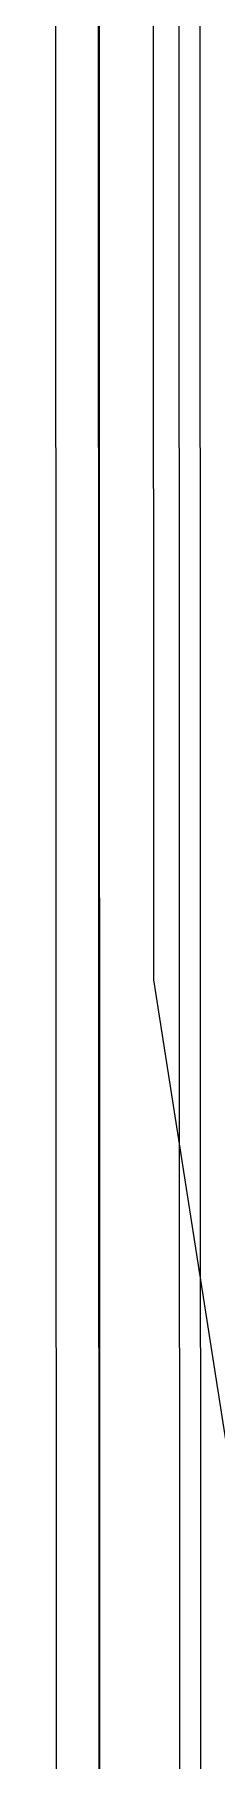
# Model space of a CAD drawing. Extents: x 104.513 to 104.5295, y 28.4567 to 28.4663.
# Drawn here: x 104.51298321 to 104.51298401, y 28.462769 to 28.46277655 of the extents above; entities that cross this region are included whole.
import ezdxf

# ---------------------------------------------------------------- set-up
doc = ezdxf.new("R2010")
doc.units = 0
doc.header["$MEASUREMENT"] = 0
doc.layers.add('Iso-height_Area', color=7, linetype='Continuous')

msp = doc.modelspace()

# ---------------------------------------------------------------- linework, layer by layer
at = {"layer": 'Iso-height_Area', "color": 0}
for points in [[(104.5129823685, 28.4661489827, 415), (104.5129838549, 28.4616912205, 415), (104.512993619, 28.4616400706, 415), (104.5130165024, 28.461621971, 415), (104.5131448566, 28.4616312044, 415), (104.5132233774, 28.4616167893, 415), (104.5132610724, 28.4615962278, 415), (104.5132610724, 28.4615962278, 415), (104.5135536783, 28.4613382816, 415), (104.5136461341, 28.4611432674, 415), (104.5137004282, 28.461073886, 415), (104.5137548745, 28.4610369842, 415), (104.513830209, 28.4610100942, 415), (104.5139496907, 28.4610044978, 415), (104.5140225131, 28.4610149364, 415), (104.5146288678, 28.4612031375, 415), (104.5148851841, 28.4612679504, 415), (104.5150894212, 28.4613580126, 415), (104.5152231409, 28.4614636442, 415), (104.5154306077, 28.4616681852, 415), (104.5157050678, 28.4618307797, 415), (104.5158969473, 28.4621020821, 415), (104.5160811978, 28.4622926398, 415), (104.5162136736, 28.4623815508, 415)], [(104.5129823685, 28.4661489827, 419), (104.5129838223, 28.4617740763, 419), (104.512993554, 28.4617226781, 419), (104.5130158291, 28.461703532, 419), (104.5131431325, 28.4617093269, 419), (104.5132184648, 28.4616988736, 419), (104.5133167059, 28.4616497599, 419), (104.5133834144, 28.4615962278, 419), (104.5133834144, 28.4615962278, 419), (104.5136612566, 28.4613642006, 419), (104.5136944395, 28.4613111855, 419), (104.5137344288, 28.4611932226, 419), (104.513771008, 28.461142428, 419), (104.5138147321, 28.4611034487, 419), (104.5139005075, 28.4610776751, 419), (104.513982498, 28.461074762, 419), (104.5141057956, 28.4610966405, 419), (104.5149674857, 28.4613703372, 419), (104.5151336174, 28.4614724766, 419), (104.5153837777, 28.4617204472, 419), (104.515634934, 28.4618813005, 419), (104.5160164436, 28.4623285997, 419), (104.5160905579, 28.4623889165, 419), (104.5162103355, 28.4624578515, 419)], [(104.5129823685, 28.4661489827, 423), (104.5129835568, 28.4618563067, 423), (104.5129930228, 28.4618039687, 423), (104.5130140697, 28.4617834833, 423), (104.5131771708, 28.4617827992, 423), (104.5132690077, 28.4617605244, 423), (104.5133521816, 28.4617140075, 423), (104.5134961407, 28.4615962278, 423), (104.5134961407, 28.4615962278, 423), (104.5137560463, 28.4614207197, 423), (104.5138130988, 28.4613516952, 423), (104.5138739604, 28.4611973904, 423), (104.5139100057, 28.4611697094, 423), (104.5139801101, 28.4611541936, 423), (104.5140651904, 28.4611568602, 423), (104.5141837781, 28.4611821128, 423), (104.5149318484, 28.4614292693, 423), (104.5150873911, 28.4615212382, 423), (104.5152936869, 28.461728122, 423), (104.5155853456, 28.4619295337, 423), (104.51579803, 28.462176587, 423), (104.5159582723, 28.4623883236, 423), (104.5161278373, 28.4625049852, 423), (104.5164207102, 28.4626330066, 423)], [(104.5129823685, 28.4661489827, 429), (104.5129841719, 28.462025142, 429), (104.512994253, 28.4619748995, 429), (104.5130150195, 28.4619502831, 429), (104.5133315097, 28.4618587467, 429), (104.5135861472, 28.4616702598, 429), (104.5137321812, 28.4615962278, 429), (104.5137321812, 28.4615962278, 429), (104.5139034209, 28.4615227835, 429), (104.514043933, 28.4613340763, 429), (104.5141403465, 28.4613068595, 429), (104.5142262767, 28.4613130015, 429), (104.5143891007, 28.4613494713, 429), (104.5148854461, 28.4615204975, 429), (104.5150334036, 28.4616049468, 429), (104.5152216148, 28.4617770039, 429), (104.5154341594, 28.461907393, 429), (104.5155260875, 28.4619853611, 429), (104.5156788457, 28.4621724143, 429), (104.5157302788, 28.4622582317, 429), (104.5157902245, 28.4625004101, 429), (104.5158764381, 28.4625615137, 429), (104.5161706794, 28.4626778292, 429)], [(104.5129823685, 28.4661489827, 443), (104.5129839752, 28.4626908455, 443), (104.5129997141, 28.4626098047, 443), (104.5132298591, 28.4622981039, 443), (104.5133609815, 28.4621799186, 443), (104.5137398855, 28.4619056442, 443), (104.5138433413, 28.4618713956, 443), (104.5141141621, 28.4618484562, 443), (104.5141883127, 28.4618140315, 443), (104.5143688062, 28.46168847, 443), (104.5144805068, 28.4616605335, 443), (104.5146794036, 28.4616789011, 443), (104.5148858311, 28.4617519476, 443), (104.5152976415, 28.4619924129, 443), (104.5153777147, 28.4620589244, 443), (104.5154423423, 28.4621457873, 443), (104.5154670492, 28.4622106436, 443), (104.5154651248, 28.4622987982, 443), (104.5153722072, 28.4624499706, 443), (104.5152113103, 28.4625843025, 443), (104.5148104749, 28.4628443979, 443), (104.5145401184, 28.4630724546, 443)], [(104.5129823685, 28.4661489827, 444), (104.5129837319, 28.4627724131, 444), (104.5129966644, 28.462689907, 444), (104.5131421398, 28.462453788, 444), (104.5133284598, 28.4622393308, 444), (104.5137331567, 28.461931829, 444), (104.513853836, 28.4618899248, 444), (104.5140562607, 28.4618793582, 444), (104.5141570434, 28.4618556485, 444), (104.5143497867, 28.4617254461, 444), (104.5144498222, 28.4616843167, 444), (104.5146290129, 28.4616843216, 444), (104.5148085354, 28.4617318565, 444), (104.5152992141, 28.4620052358, 444), (104.5153969965, 28.4620969149, 444), (104.515440329, 28.4621824268, 444), (104.5154512806, 28.4622687011, 444), (104.5154267481, 28.4623407251, 444), (104.5153765384, 28.4624172924, 444), (104.5152745518, 28.4625154499, 444), (104.5147951287, 28.4628305629, 444), (104.5144658396, 28.4631147507, 444)]]:
    msp.add_polyline3d(points, dxfattribs=at)

doc.saveas('drawing.dxf')
